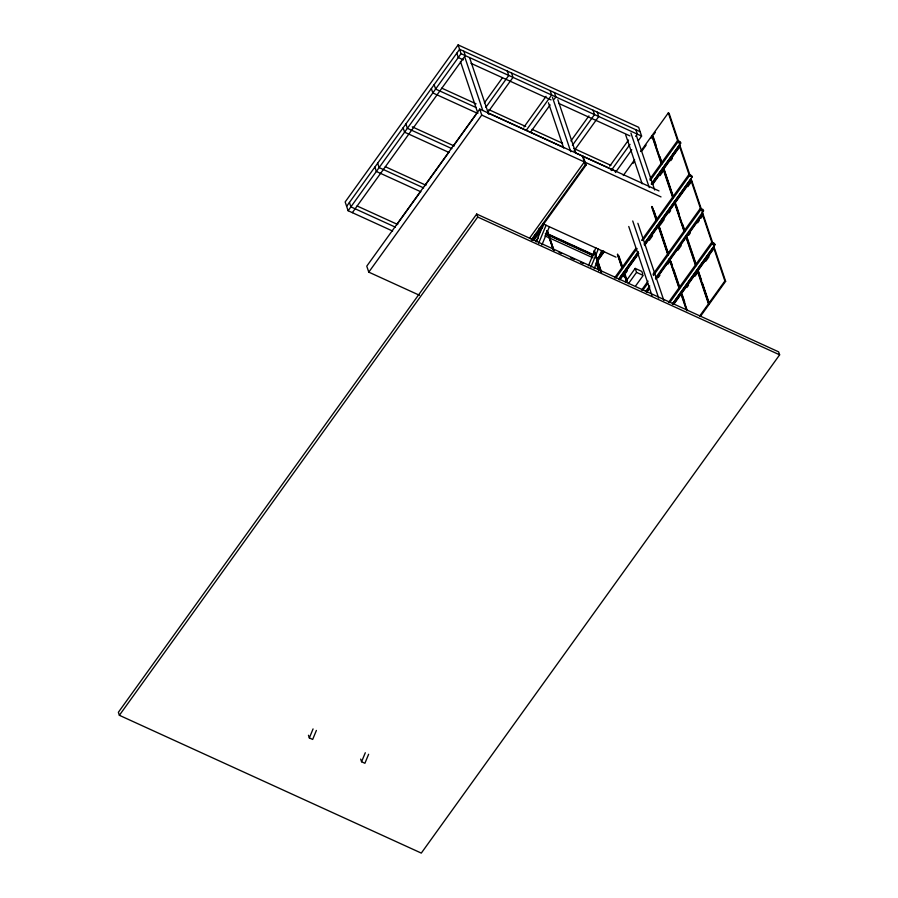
<?xml version="1.0" encoding="UTF-8"?>
<svg xmlns="http://www.w3.org/2000/svg" width="898" height="898" viewBox="0 0 898 898"><rect width="100%" height="100%" fill="white"/><g stroke="black" fill="none" stroke-linecap="round" stroke-linejoin="round"><path stroke-width="1.35" d="M594.027 251.294L600.74 271.162M316.388 730.433L312.672 739.436L309.35 737.92L313.065 728.918M536.207 241.944L543.66 223.849M538.609 243.347L546.074 225.252M541.932 244.862L549.385 226.767M368.618 754.264L364.902 763.278L361.58 761.762L365.295 752.749M588.437 265.774L595.89 247.68M590.85 267.177L598.304 249.083M594.162 268.693L601.626 250.598M532.525 240.193L534.187 236.32M532.694 240.271L534.882 235.108M534.95 235.108L532.873 240.327L535.118 235.197M638.332 140.627L641.61 136.081L638.658 127.303L458.115 44.9L345.158 201.96L348.11 210.727L392.617 231.044M346.639 206.338L459.585 49.289L640.128 131.692M348.11 210.727L461.067 53.678L458.115 44.9M352.342 212.658L465.287 55.597L463.817 51.22M659.009 190.937L479.712 109.107L366.766 266.156L368.786 272.139L419.478 295.274M396.793 224.702L420.533 191.701M424.619 186.009L448.36 152.997M453.266 146.172L477.006 113.17M484.37 102.922L502.375 77.89M485.852 107.311L508.762 75.443L507.291 71.054M368.786 272.139L481.732 115.079L479.712 109.107M487.625 112.654L512.994 77.374L511.512 72.985M523.972 127.045L546.074 96.322M526.262 130.289L551.641 95.008L550.16 90.631M530.494 132.219L550.137 104.909M554.223 99.218L555.862 96.939L554.392 92.55M476.703 214.05L118.368 712.305L119.378 715.302L421.297 853.1L779.632 354.833L778.622 351.848L476.703 214.05L477.714 217.035L779.632 354.833M119.378 715.302L477.714 217.035M570.937 140.919L588.942 115.887M572.408 145.308L594.51 114.585L593.039 110.196M574.181 150.651L598.741 116.504L597.26 112.127M529.539 238.183L584.385 161.932M531.302 239.845L585.316 164.727L582.364 155.949M532.054 240.181L586.08 165.075L583.128 156.297M534.725 238.161L535.421 237.195M542.886 226.846L540.001 230.853L539.126 228.26M534.467 239.564L540.237 231.549M536.061 241.158L538.228 238.15M609.72 166.175L628.544 140.009M611.19 170.564L630.014 144.387M635.75 136.429L637.378 134.15L635.907 129.761M615.422 172.495L631.788 149.73M623.291 175.503L634.639 159.743M640.543 151.526L651.881 135.755L652.644 136.103L661.826 163.402M680.01 145.745L679.258 145.397L663.061 167.926L663.813 168.274L680.01 145.745L669.077 113.238L668.325 112.901L652.128 135.418L661.747 164.02M632.955 163.458L634.583 161.213M642.104 150.741L646.156 145.106M651.016 138.348L652.644 136.103M653.688 134.644L655.304 132.388M649.782 179.196L677.586 140.526L680.302 141.761L680.74 143.063L651.297 184M650.219 180.487L678.024 141.817L668.325 112.901M597.316 259.062L603.041 251.103M597.529 259.039L603.209 251.159M651.477 184.023L662.825 168.252L663.577 168.6L653.048 183.237M597.484 260.51L603.961 251.496M604.489 251.429L596.384 262.687L599.011 270.489M652.756 184.292L663.296 169.655L664.049 169.991L672.793 196M673.152 197.919L663.532 169.318L679.73 146.789L680.482 147.137L690.113 175.739M659.996 175.626L662.421 172.248M670.761 160.652L672.389 158.396M614.569 277.909L635.829 248.342M641.554 240.383L688.99 174.425L691.707 175.66L692.145 176.962L644.708 242.92M615.826 278.066L637.086 248.499M642.811 240.541L689.428 175.716L679.73 146.789M618.542 279.312L638.164 252.012M618.666 279.413L623.526 272.655L624.278 273.003L619.418 279.761M638.343 252.057L623.762 272.33L624.514 272.678L638.287 253.528M644.023 244.155L657.785 225.005L658.548 225.353L644.775 244.503M619.946 279.682L623.987 274.058L626.939 280.906M638.815 253.449L624.233 273.722L626.86 281.523M644.495 245.547L658.256 226.408L659.02 226.745L668.202 254.044M668.123 254.673L658.503 226.072L674.701 203.543L675.453 203.891M684.557 231.819L674.937 203.217L691.134 180.689L691.887 181.037L702.831 213.533L686.633 236.062L685.87 235.714M623.122 276.651L624.75 274.395M625.794 272.947L627.41 270.691M649.299 240.26L652.532 235.759M660.064 225.297L664.116 219.662M668.976 212.905L670.593 210.648M687.846 186.661L691.887 181.037M625.378 282.062L635.2 268.401L641.846 271.432L642.744 274.092M628.364 283.768L636.547 272.386L635.2 268.401M635.818 285.665L643.181 275.428L636.547 272.386M641.52 290.2L648.053 281.096M652.969 274.272L700.395 208.314L703.123 209.56L703.549 210.85L655.428 278.054M642.766 290.357L647.671 283.532M653.396 275.574L700.833 209.616L691.134 180.689M645.482 291.592L649.748 285.946M646.448 291.929L649.692 287.427M656.18 278.391L669.953 259.253L669.201 258.905M646.975 291.85L649.411 288.471M655.899 279.446L669.672 260.297L670.424 260.644L679.169 286.642M679.528 288.572L669.908 259.971L686.106 237.442L686.858 237.79L696.051 265.09M695.972 265.707L686.341 237.106L702.539 214.588L703.302 214.925L714.236 247.433L698.038 269.961L697.286 269.613L713.483 247.085L714.236 247.433M658.268 277.538L659.895 275.282M667.989 264.023L669.616 261.767M677.945 250.172L681.189 245.67M688.721 235.209L690.337 232.952M697.634 222.816L699.25 220.56M700.867 218.304L703.302 214.925M668.46 302.491L711.811 242.213L714.527 243.448L714.965 244.75L672.434 303.883M669.717 302.648L712.249 243.504L702.539 214.588M672.501 304.063L680.605 292.804L681.358 293.141L673.264 304.411M673.781 304.332L681.077 294.196L681.829 294.544M687.004 310.764L681.313 293.859L697.51 271.342L698.262 271.679L709.207 304.186L700.294 316.567M697.746 271.005L713.955 248.477L714.707 248.825L725.64 281.321L709.442 303.85L708.69 303.502L697.746 271.005L698.509 271.353L701.574 280.457M686.925 287.45L688.553 285.194M695.03 276.191L697.454 272.812M705.794 261.217L709.038 256.705M699.542 316.231L708.455 303.838L697.51 271.342M708.69 303.502L724.888 280.984L713.955 248.477M678.024 141.817L680.74 143.063M461.067 53.678L641.61 136.081M463.368 59.863L458.283 57.539L456.801 53.162M470.99 63.343L551.091 99.903M558.724 103.393L629.925 135.89M689.428 175.716L692.145 176.962M663.532 169.318L664.284 169.666L673.04 195.663M441.76 88.161L476.086 103.831M488.804 109.635L525.678 126.461M532.031 129.368L562.552 143.287M573.99 148.518L610.865 165.344M700.833 209.616L703.549 210.85M476.299 107.637L435.609 89.07L434.138 84.681M487.737 112.856L564.023 147.676M575.472 152.896L616.151 171.473M702.079 213.185L702.831 213.533M481.732 115.079L661.018 196.92M674.937 203.217L675.689 203.565M477.332 113.249L432.825 92.932L431.354 88.554M585.316 164.727L586.08 165.075M712.249 243.504L714.965 244.75M685.634 236.051L686.386 236.387L670.189 258.916L669.437 258.568M686.341 237.106L687.093 237.454L696.287 264.753M658.503 226.072L659.255 226.419L668.438 253.719M412.249 126.843L454.208 145.992M451.874 148.641L407.378 128.324L405.896 123.946M449.09 152.514L404.594 132.197L403.112 127.819M724.888 280.984L725.64 281.321M669.908 259.971L671.973 264.214M543.144 223.916L616.017 257.176M708.455 303.838L709.207 304.186M681.313 293.859L682.065 294.207M545.894 232.986L592.86 254.426M546.321 233.738L593.084 255.077L546.13 233.682M545.288 233.85L593.32 255.773M544.895 235.871L592.927 257.793M385.287 166.691L425.978 185.257M423.632 187.907L379.136 167.589L377.654 163.212M559.005 252.405L561.542 253.562M570.432 257.625L574.237 259.365M580.579 262.261L583.128 263.417M420.848 191.779L376.352 171.462L374.87 167.073M357.056 205.956L397.735 224.522M395.401 227.172L350.894 206.854L349.423 202.465M547.264 230.707L553.976 250.497M547.163 230.584L553.943 250.665M547.421 231.886L553.325 249.453M546.815 230.674L553.134 249.442M652.88 135.766L655.944 144.87M659.873 156.566L662.062 163.066M676.127 204.856L679.191 213.96M682.693 224.365L684.882 230.865M702.438 283.05L709.442 303.85M675.891 205.193L684.635 231.19M651.881 135.755L661.512 164.356M663.296 169.655L672.916 198.256M674.701 203.543L684.321 232.144M686.106 237.442L695.288 264.742M636.356 135.542L654.698 190.05M630.924 133.061L649.265 187.57M653.969 210.727L657.033 219.819M673.725 269.411L679.416 286.316M682.502 295.509L684.691 302.009M652.419 207.157L656.797 220.156M682.267 295.846L687.082 310.136M651.903 206.473L656.719 220.773M651.667 206.809L656.045 219.808M658.256 226.408L667.888 255.01M669.672 260.297L679.292 288.898M681.077 294.196L686.319 309.799M625.603 134.61L642.16 183.787M637.872 223.299L663.813 300.403M632.731 220.964L658.683 298.057M628.757 226.487L652.015 295.61M618.823 255.773L622.763 267.469M624.986 274.07L627.174 280.569M618.587 256.11L622.527 267.806M617.633 254.134L622.449 268.423M617.397 254.46L621.775 267.458M623.987 274.058L626.613 281.86M557.86 99.723L575.753 152.885M552.427 97.242L570.769 151.74M548.442 102.765L563.652 147.957M597.136 263.035L598.45 266.931M596.901 263.361L598.652 268.558M596.149 263.013L598.775 270.814M469.856 58.426L488.647 114.259M464.872 57.281L482.765 110.443M460.438 61.479L477.893 113.316M360.693 759.102L361.58 761.762M308.463 735.26L309.35 737.92M594.42 251.036L601.57 272.217M594.229 251.025L601.267 272.083M594.061 251.126L601.11 272.184M539.541 230.09L533.176 238.935L533.412 239.643L539.777 230.786L539.541 230.09M674.23 202.151L658.032 224.68L658.784 225.028L674.982 202.499L674.23 202.151M690.663 179.297L674.465 201.814L675.217 202.162L691.426 179.634L690.663 179.297M697.039 269.939L680.841 292.467L681.593 292.815L697.802 270.287L697.039 269.939"/></g></svg>
